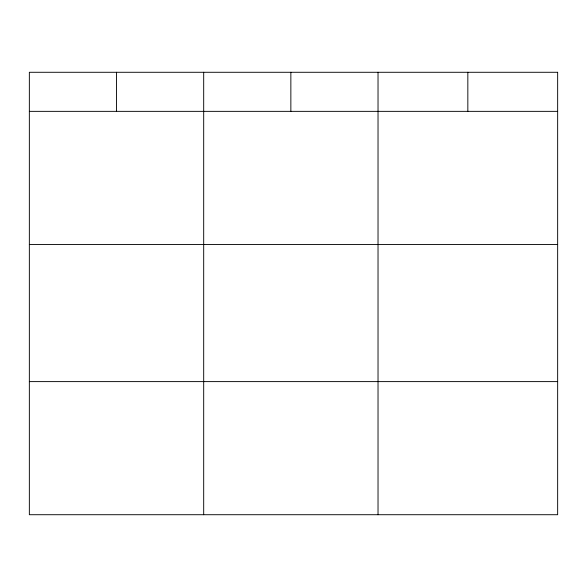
<?xml version="1.0" encoding="UTF-8"?>
<svg xmlns="http://www.w3.org/2000/svg" width="587" height="587" viewBox="0 0 587 587"><rect width="100%" height="100%" fill="white"/><g stroke="black" fill="none" stroke-linecap="round" stroke-linejoin="round"><path stroke-width="0.88" d="M29.35 111.354L557.65 111.354M29.35 244.463L557.65 244.463M29.35 381.609L557.65 381.609M467.839 72.282L467.839 111.354M378.028 72.282L378.028 514.718M290.858 72.282L290.858 111.354M203.689 72.282L203.689 514.718M116.52 72.282L116.52 111.354M557.65 72.282L29.35 72.282L29.35 514.718L557.65 514.718L557.65 72.282"/></g></svg>
